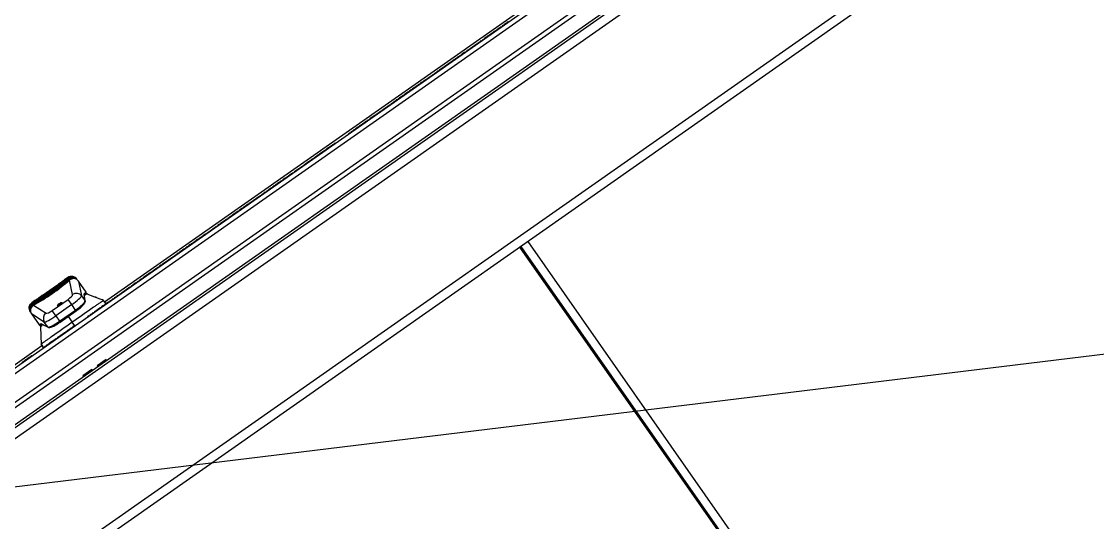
# Model space of a CAD drawing. Header units: millimetres. Extents: x 152904052 to 153933663, y 538271515 to 539240469.
# Drawn here: x 153466378.8 to 153466872.6, y 538580176.2 to 538580405.9 of the extents above; entities that cross this region are included whole.
import ezdxf

# ---------------------------------------------------------------- set-up
doc = ezdxf.new("R2010")
doc.units = ezdxf.units.MM
doc.layers.add('POWR', color=5, linetype='Continuous')
doc.layers.add('SCHM', color=9, linetype='Continuous')

msp = doc.modelspace()

# ---------------------------------------------------------------- linework, layer by layer
at = {"layer": 'POWR', "color": 7}
for p, q in [((153466325.01, 538580208.99), (153467221.16, 538580836.48)), ((153466325.52, 538580211.91), (153467218.24, 538580836.99)), ((153467225.2, 538580826), (153466333.48, 538580201.61)), ((153467226.34, 538580824.36), (153466334.63, 538580199.97)), ((153467214.87, 538580807.11), (153464552.63, 538578942.98)), ((153467217.22, 538580803.75), (153464554.98, 538578939.63)), ((153465908.45, 538579893.81), (153467206.81, 538580802.93)), ((153467267, 538580769.27), (153464570.35, 538578881.05)), ((153467239.86, 538580745.26), (153466390.73, 538580150.69)), ((153466416.88, 538580277.41), (153466649.15, 538580440.04)), ((153466601.43, 538580405.22), (153466602.09, 538580405.69)), ((153466594.12, 538580400.1), (153466594.17, 538580400.02)), ((153466596.23, 538580401.58), (153466596.29, 538580401.5)), ((153466599.06, 538580403.56), (153466599.11, 538580403.48)), ((153466583.63, 538580392.76), (153466587.89, 538580395.74)), ((153466590.15, 538580397.33), (153466590.21, 538580397.24)), ((153466591.12, 538580398), (153466591.18, 538580397.92)), ((153466580.22, 538580390.37), (153466580.28, 538580390.29)), ((153466582.43, 538580391.92), (153466582.48, 538580391.84)), ((153466583.48, 538580392.66), (153466583.54, 538580392.58)), ((153466573.01, 538580385.32), (153466573.07, 538580385.24)), ((153466574.23, 538580386.18), (153466574.29, 538580386.09)), ((153466575.28, 538580386.92), (153466575.34, 538580386.83)), ((153466576.34, 538580387.66), (153466576.4, 538580387.57)), ((153466579.25, 538580389.7), (153466579.31, 538580389.61)), ((153466568.14, 538580381.91), (153466568.2, 538580381.83)), ((153466570.35, 538580383.46), (153466570.41, 538580383.38)), ((153466571.32, 538580384.14), (153466571.37, 538580384.06)), ((153466561.51, 538580377.27), (153466561.57, 538580377.19)), ((153466551.64, 538580370.36), (153466551.7, 538580370.28)), ((153466554.34, 538580372.25), (153466554.4, 538580372.17)), ((153466555.4, 538580372.99), (153466555.46, 538580372.91)), ((153466556.58, 538580373.82), (153466556.63, 538580373.73)), ((153466543.29, 538580364.51), (153466544.88, 538580365.63)), ((153466544.88, 538580365.63), (153466544.94, 538580365.55)), ((153466548.26, 538580367.99), (153466548.31, 538580367.91)), ((153466542.04, 538580363.64), (153466542.1, 538580363.56)), ((153466531.07, 538580355.96), (153466531.13, 538580355.87)), ((153466533.73, 538580357.82), (153466533.79, 538580357.74)), ((153466536, 538580359.41), (153466536.06, 538580359.33)), ((153466528.86, 538580354.41), (153466528.92, 538580354.33)), ((153466529.96, 538580355.18), (153466530.02, 538580355.1)), ((153466522.77, 538580350.14), (153466522.82, 538580350.06)), ((153466513.08, 538580343.36), (153466513.14, 538580343.28)), ((153466515.62, 538580345.14), (153466515.68, 538580345.06)), ((153466504.1, 538580337.07), (153466508.34, 538580340.04)), ((153466504.1, 538580337.07), (153466504.15, 538580336.99)), ((153466508.48, 538580340.14), (153466508.54, 538580340.06)), ((153466496.08, 538580331.45), (153466496.13, 538580331.37)), ((153466498.35, 538580333.05), (153466498.41, 538580332.96)), ((153466483.19, 538580322.43), (153466488.68, 538580326.27)), ((153466488.93, 538580326.45), (153466488.99, 538580326.37)), ((153466491.05, 538580327.93), (153466491.1, 538580327.85)), ((153466492.11, 538580328.67), (153466492.16, 538580328.59)), ((153466493.8, 538580329.86), (153466493.86, 538580329.78)), ((153466475.85, 538580317.29), (153466475.91, 538580317.21)), ((153466463.66, 538580308.75), (153466468.36, 538580312.05)), ((153466468.71, 538580312.29), (153466468.77, 538580312.21)), ((153466473.31, 538580315.51), (153466473.37, 538580315.43)), ((153466463.66, 538580308.75), (153466463.71, 538580308.67)), ((153466453.87, 538580301.9), (153466453.92, 538580301.82)), ((153466456.14, 538580303.49), (153466456.2, 538580303.41)), ((153466853.89, 538579950.55), (153466607.48, 538580302.46)), ((153466607.89, 538580302.75), (153466854.3, 538579950.84)), ((153466611.17, 538580305.04), (153466857.57, 538579953.13)), ((153466443.43, 538580294.59), (153466448.75, 538580298.32)), ((153466449, 538580298.49), (153466449.05, 538580298.41)), ((153466451.16, 538580300), (153466451.21, 538580299.92)), ((153466440.75, 538580292.71), (153466440.8, 538580292.63)), ((153466441.71, 538580293.39), (153466441.77, 538580293.31)), ((153466443.16, 538580294.4), (153466443.22, 538580294.32)), ((153466400.08, 538580288.5), (153466398.63, 538580287.48)), ((153466400.14, 538580288.42), (153466400.08, 538580288.5)), ((153466400.24, 538580288.26), (153466400.21, 538580288.31)), ((153466400.42, 538580288.01), (153466400.36, 538580288.1)), ((153466400.65, 538580287.68), (153466400.58, 538580287.79)), ((153466402.27, 538580280.74), (153466400.86, 538580287.32)), ((153466408.47, 538580281.83), (153466404.92, 538580286.9)), ((153466404.92, 538580286.9), (153466406.39, 538580280.06)), ((153466408.47, 538580281.83), (153466404.92, 538580286.9)), ((153466404.92, 538580286.9), (153466404.92, 538580286.9)), ((153466431.84, 538580286.48), (153466431.9, 538580286.39)), ((153466432.81, 538580287.15), (153466432.87, 538580287.07)), ((153466434.5, 538580288.34), (153466434.56, 538580288.26)), ((153466436.08, 538580289.44), (153466436.13, 538580289.36)), ((153466437.13, 538580290.18), (153466437.19, 538580290.1)), ((153466407.58, 538580281.21), (153466408.47, 538580281.83)), ((153466408.47, 538580281.83), (153466408.47, 538580281.83)), ((153466423.43, 538580280.58), (153466428.61, 538580284.21)), ((153466428.93, 538580284.44), (153466428.99, 538580284.36)), ((153466384.98, 538580277.93), (153466383.53, 538580276.91)), ((153466383.53, 538580276.91), (153466383.59, 538580276.83)), ((153466383.66, 538580276.72), (153466383.7, 538580276.68)), ((153466392.9, 538580273.36), (153466400.21, 538580278.48)), ((153466401.88, 538580276.09), (153466400.21, 538580278.48)), ((153466406.39, 538580280.06), (153466407.97, 538580277.81)), ((153466407.97, 538580277.81), (153466407.55, 538580281.06)), ((153466407.64, 538580280.85), (153466407.64, 538580280.84)), ((153466408.06, 538580277.59), (153466407.64, 538580280.84)), ((153466408.35, 538580281.13), (153466407.66, 538580280.66)), ((153466409.21, 538580280.94), (153466412.61, 538580279.57)), ((153466417.6, 538580276.38), (153466416.45, 538580278.02)), ((153466417.6, 538580276.38), (153466416.45, 538580278.02)), ((153466418.46, 538580277.11), (153466418.52, 538580277.03)), ((153466382.54, 538580275.34), (153466382.53, 538580275.31)), ((153466383.38, 538580271.82), (153466386.93, 538580266.75)), ((153466389.3, 538580268.1), (153466383.38, 538580271.82)), ((153466383.38, 538580271.82), (153466386.93, 538580266.75)), ((153466383.38, 538580271.82), (153466383.38, 538580271.82)), ((153466383.81, 538580276.51), (153466383.87, 538580276.43)), ((153466384.03, 538580276.2), (153466384.11, 538580276.09)), ((153466384.37, 538580275.78), (153466390.07, 538580272.2)), ((153466394.57, 538580270.97), (153466392.9, 538580273.36)), ((153466401.88, 538580276.09), (153466394.57, 538580270.97)), ((153466396.33, 538580268.46), (153466403.64, 538580273.58)), ((153466396.62, 538580268.05), (153466403.93, 538580273.17)), ((153466403.64, 538580273.58), (153466401.88, 538580276.09)), ((153466403.64, 538580273.58), (153466403.93, 538580273.17)), ((153466411.25, 538580272.06), (153466411.31, 538580271.98)), ((153466413.92, 538580273.93), (153466413.97, 538580273.84)), ((153466416.19, 538580275.52), (153466416.25, 538580275.43)), ((153466386.93, 538580266.75), (153466387.81, 538580267.37)), ((153466386.93, 538580266.75), (153466386.93, 538580266.75)), ((153466388.31, 538580267.1), (153466387.62, 538580266.62)), ((153466387.97, 538580267.34), (153466390.88, 538580265.84)), ((153466388.14, 538580267.19), (153466388.15, 538580267.19)), ((153466388.15, 538580267.19), (153466391.06, 538580265.69)), ((153466390.88, 538580265.84), (153466389.3, 538580268.1)), ((153466394.57, 538580270.97), (153466396.33, 538580268.46)), ((153466396.33, 538580268.46), (153466396.62, 538580268.05)), ((153466400.27, 538580270.61), (153466402.12, 538580267.98)), ((153466403.26, 538580266.34), (153466402.12, 538580267.98)), ((153466387.51, 538580265.74), (153466387.78, 538580257.94)), ((153466398.58, 538580263.18), (153466398.63, 538580263.1)), ((153466344.46, 538580226.7), (153466388.21, 538580257.33)), ((153466387.78, 538580257.94), (153466388.93, 538580256.31)), ((153466388.93, 538580256.31), (153466387.78, 538580257.94)), ((153466390.96, 538580257.85), (153466391.02, 538580257.77)), ((153466395.24, 538580260.86), (153466395.25, 538580260.85)), ((153466395.25, 538580260.85), (153466395.3, 538580260.77)), ((153466396.3, 538580261.59), (153466396.36, 538580261.51)), ((153466383.56, 538580252.67), (153466383.62, 538580252.59)), ((153466389.16, 538580256.59), (153466389.22, 538580256.51)), ((153466417.63, 538580250.89), (153466413.53, 538580248.02)), ((153466413.53, 538580248.02), (153466413.79, 538580247.65)), ((153466417.63, 538580250.89), (153466417.88, 538580250.52)), ((153466411.07, 538580246.3), (153466406.98, 538580243.43)), ((153466407.23, 538580243.06), (153466406.98, 538580243.43)), ((153466411.33, 538580245.93), (153466411.07, 538580246.3))]:
    msp.add_line(p, q, dxfattribs=at)
at = {"layer": 'POWR', "color": 7, "flags": 128}
msp.add_lwpolyline([(153466382.61, 538580275.21), (153466382.57, 538580275.23), (153466382.54, 538580275.25), (153466382.51, 538580275.28), (153466382.49, 538580275.3), (153466382.47, 538580275.33), (153466382.46, 538580275.35), (153466382.46, 538580275.37), (153466382.46, 538580275.4)], dxfattribs=at)
at = {"layer": 'POWR', "color": 7}
for centre, radius, start, end in [((153466401.8, 538580286.04), 3, 35, 125), ((153466400.28, 538580288.06), 0.203, 43.2823, 99.9986), ((153466400.4, 538580287.68), 0.332, 28.001, 85.9165), ((153466400.59, 538580287.31), 0.368, 29.458, 80.3211), ((153466401.83, 538580288.85), 0.148, 13.722, 72.7075), ((153466402.02, 538580288.66), 0.22, 355.6104, 60.2565), ((153466402.29, 538580288.43), 0.238, 351.3819, 49.2854), ((153466402.87, 538580288.38), 0.299, 69.9211, 106.4612), ((153466402.6, 538580288.1), 0.264, 348.1361, 39.2961), ((153466403.13, 538580288.1), 0.3, 68.3173, 125.1819), ((153466403.21, 538580288), 0.3, 67.8554, 125.2032), ((153466403.43, 538580287.73), 0.3, 66.8184, 125.2572), ((153466408.06, 538580281.54), 0.5, 305, 35), ((153466408.06, 538580281.54), 0.499, 305.1578, 35.1569), ((153466385.25, 538580274.45), 3, 125, 215), ((153466383.87, 538580276.58), 0.203, 150.0014, 206.7177), ((153466403.97, 538580278.22), 3.04, 37.3942, 124.0187), ((153466407.17, 538580280.77), 0.478, 8.5393, 36.2481), ((153466407.17, 538580280.92), 0.501, 341.8417, 35.0507), ((153466407.58, 538580277.53), 0.478, 7.3029, 36.2497), ((153466382.69, 538580274.24), 0.299, 146.5957, 180.0839), ((153466382.71, 538580275.15), 0.22, 189.7435, 254.3896), ((153466382.87, 538580273.91), 0.3, 124.8181, 181.6827), ((153466382.84, 538580274.81), 0.238, 200.7146, 258.6181), ((153466382.93, 538580273.8), 0.3, 132.4179, 182.1589), ((153466383.04, 538580274.4), 0.264, 210.7039, 261.8639), ((153466384.19, 538580276.33), 0.332, 164.0835, 221.999), ((153466384.47, 538580276.02), 0.368, 169.6788, 220.542), ((153466391.86, 538580269.74), 3.04, 125.9813, 212.6058), ((153466387.34, 538580267.03), 0.5, 215, 305), ((153466387.34, 538580267.03), 0.499, 214.8431, 304.8422), ((153466388.22, 538580267.65), 0.501, 214.9493, 268.1583), ((153466388.37, 538580267.61), 0.478, 213.7519, 241.4607), ((153466391.28, 538580266.11), 0.478, 213.7503, 242.6971)]:
    msp.add_arc(centre, radius, start, end, dxfattribs=at)
for centre, major_axis, ratio, start_param, end_param in [((153466389.26, 538580286.34), (20.89, 14.63), 0.249328, 4.306744, 5.118034), ((153466399.78, 538580279.09), (2.46, 1.72), 0.249328, 4.712389, 6.178466), ((153466401.45, 538580276.71), (4.91, 3.44), 0.124664, 4.712389, 6.178466), ((153466403.01, 538580274.48), (4.91, 3.44), 0.183333, 4.712389, 6.178466), ((153466410.74, 538580276.7), (-3.15, 4.51), 0.105104, 0, 0.197396), ((153466392.47, 538580273.97), (2.46, 1.72), 0.249328, 3.246312, 4.712389), ((153466390.97, 538580262.86), (-3.15, 4.51), 0.105104, 6.08579, 6.283185), ((153466394.14, 538580271.59), (4.91, 3.44), 0.124664, 3.246312, 4.712389), ((153466395.7, 538580269.36), (4.91, 3.44), 0.183333, 3.246312, 4.712389)]:
    msp.add_ellipse(centre, major_axis=major_axis, ratio=ratio, start_param=start_param, end_param=end_param, dxfattribs=at)
msp.add_ellipse((153466396.28, 538580276.31), major_axis=(1.02, 0.72), ratio=0.249328, dxfattribs=at)
for points, knots in [([(153466602.25, 538580405.8), (153466602.26, 538580405.81), (153466602.34, 538580405.86), (153466601.79, 538580405.47), (153466601.09, 538580404.98), (153466600.44, 538580404.53), (153466600.31, 538580404.44)], [0, 0, 0, 0, 0.107216, 0.503754, 0.902427, 1, 1, 1, 1]), ([(153466595.09, 538580400.78), (153466594.69, 538580400.51), (153466593.94, 538580399.98), (153466592.85, 538580399.22), (153466591.93, 538580398.57), (153466591.25, 538580398.09), (153466591.16, 538580398.03), (153466591.12, 538580398)], [0, 0, 0, 0, 0.195561, 0.375771, 0.551379, 0.764917, 1, 1, 1, 1]), ([(153466596.23, 538580401.58), (153466596.19, 538580401.55), (153466596.11, 538580401.5), (153466595.69, 538580401.21), (153466595.29, 538580400.92), (153466594.97, 538580400.7), (153466594.67, 538580400.49), (153466594.42, 538580400.32), (153466594.25, 538580400.19), (153466594.14, 538580400.12), (153466594.12, 538580400.11), (153466594.12, 538580400.1)], [0, 0, 0, 0, 0.199643, 0.398707, 0.496941, 0.592211, 0.679121, 0.762169, 0.836644, 0.914884, 1, 1, 1, 1]), ([(153466599.06, 538580403.56), (153466598.98, 538580403.51), (153466598.81, 538580403.39), (153466597.78, 538580402.67), (153466596.51, 538580401.78), (153466595.56, 538580401.11), (153466595.09, 538580400.78)], [0, 0, 0, 0, 0.281546, 0.564293, 0.784058, 1, 1, 1, 1]), ([(153466600.02, 538580404.24), (153466599.98, 538580404.21), (153466599.93, 538580404.17), (153466599.41, 538580403.81), (153466599.34, 538580403.76)], [0, 0, 0, 0, 0.86747, 1, 1, 1, 1]), ([(153466589.87, 538580397.13), (153466589.8, 538580397.08), (153466589.12, 538580396.6), (153466588.29, 538580396.02), (153466588.12, 538580395.9), (153466588.03, 538580395.84)], [0, 0, 0, 0, 0.046306, 0.500551, 1, 1, 1, 1]), ([(153466590.83, 538580397.8), (153466590.69, 538580397.71), (153466590.22, 538580397.37), (153466590.18, 538580397.35), (153466590.15, 538580397.33)], [0, 0, 0, 0, 0.290735, 1, 1, 1, 1]), ([(153466580.22, 538580390.37), (153466580.18, 538580390.34), (153466580.13, 538580390.31), (153466579.61, 538580389.94), (153466579.54, 538580389.9)], [0, 0, 0, 0, 0.86881, 1, 1, 1, 1]), ([(153466582.43, 538580391.92), (153466582.36, 538580391.87), (153466582.22, 538580391.77), (153466581.48, 538580391.26), (153466580.76, 538580390.75), (153466580.51, 538580390.57)], [0, 0, 0, 0, 0.398441, 0.795092, 1, 1, 1, 1]), ([(153466583.48, 538580392.66), (153466583.44, 538580392.63), (153466583.38, 538580392.58), (153466582.88, 538580392.24), (153466582.71, 538580392.12)], [0, 0, 0, 0, 0.664642, 1, 1, 1, 1]), ([(153466573.94, 538580385.98), (153466573.8, 538580385.88), (153466573.45, 538580385.63), (153466573.09, 538580385.38), (153466573.04, 538580385.34), (153466573.01, 538580385.32)], [0, 0, 0, 0, 0.249155, 0.608844, 1, 1, 1, 1]), ([(153466575.28, 538580386.92), (153466575.18, 538580386.84), (153466574.98, 538580386.7), (153466574.69, 538580386.5), (153466574.45, 538580386.33), (153466574.26, 538580386.2), (153466574.24, 538580386.18), (153466574.23, 538580386.18)], [0, 0, 0, 0, 0.193235, 0.373767, 0.551009, 0.766025, 1, 1, 1, 1]), ([(153466576.34, 538580387.66), (153466576.32, 538580387.64), (153466576.28, 538580387.61), (153466576, 538580387.42), (153466575.66, 538580387.18), (153466575.41, 538580387), (153466575.28, 538580386.92)], [0, 0, 0, 0, 0.28369, 0.564887, 0.783362, 1, 1, 1, 1]), ([(153466577.54, 538580388.5), (153466577.54, 538580388.5), (153466577.56, 538580388.51), (153466577.36, 538580388.37), (153466576.91, 538580388.06), (153466576.63, 538580387.86)], [0, 0, 0, 0, 0.047306, 0.388103, 1, 1, 1, 1]), ([(153466579.25, 538580389.7), (153466579.18, 538580389.64), (153466579.03, 538580389.54), (153466578.23, 538580388.98), (153466577.83, 538580388.7)], [0, 0, 0, 0, 0.504685, 1, 1, 1, 1]), ([(153466562.79, 538580378.17), (153466563.16, 538580378.43), (153466564.27, 538580379.2), (153466566.01, 538580380.42), (153466567.36, 538580381.37), (153466567.86, 538580381.71)], [0, 0, 0, 0, 0.241234, 0.720278, 1, 1, 1, 1]), ([(153466570.06, 538580383.26), (153466569.97, 538580383.19), (153466569.25, 538580382.69), (153466568.41, 538580382.1), (153466568.23, 538580381.98), (153466568.14, 538580381.91)], [0, 0, 0, 0, 0.0661012, 0.5140051, 1, 1, 1, 1]), ([(153466571.03, 538580383.94), (153466570.89, 538580383.84), (153466570.42, 538580383.51), (153466570.38, 538580383.48), (153466570.35, 538580383.46)], [0, 0, 0, 0, 0.293479, 1, 1, 1, 1]), ([(153466572.73, 538580385.12), (153466572.55, 538580385), (153466572.03, 538580384.64), (153466571.45, 538580384.23), (153466571.36, 538580384.17), (153466571.32, 538580384.14)], [0, 0, 0, 0, 0.187819, 0.577045, 1, 1, 1, 1]), ([(153466561.51, 538580377.27), (153466561.42, 538580377.2), (153466561.22, 538580377.07), (153466559.92, 538580376.16), (153466558.38, 538580375.08), (153466557.27, 538580374.3), (153466556.74, 538580373.93)], [0, 0, 0, 0, 0.291481, 0.577385, 0.799134, 1, 1, 1, 1]), ([(153466562.47, 538580377.95), (153466562.49, 538580377.96), (153466562.56, 538580378), (153466562.29, 538580377.82), (153466561.86, 538580377.52), (153466561.8, 538580377.47)], [0, 0, 0, 0, 0.190558, 0.884747, 1, 1, 1, 1]), ([(153466554.05, 538580372.05), (153466553.98, 538580372), (153466553.47, 538580371.64), (153466552.67, 538580371.08), (153466551.8, 538580370.47), (153466551.7, 538580370.4), (153466551.64, 538580370.36)], [0, 0, 0, 0, 0.048282, 0.319575, 0.647967, 1, 1, 1, 1]), ([(153466555.4, 538580372.99), (153466555.29, 538580372.92), (153466555.09, 538580372.77), (153466554.8, 538580372.57), (153466554.56, 538580372.4), (153466554.38, 538580372.28), (153466554.35, 538580372.26), (153466554.34, 538580372.25)], [0, 0, 0, 0, 0.190803, 0.37176, 0.550839, 0.767471, 1, 1, 1, 1]), ([(153466556.44, 538580373.72), (153466556.45, 538580373.72), (153466556.47, 538580373.74), (153466556.38, 538580373.68), (153466556.23, 538580373.57), (153466556, 538580373.41), (153466555.72, 538580373.22), (153466555.5, 538580373.07), (153466555.4, 538580372.99)], [0, 0, 0, 0, 0.135514, 0.312166, 0.486181, 0.658258, 0.828751, 1, 1, 1, 1]), ([(153466544.88, 538580365.63), (153466545.81, 538580366.28), (153466546.86, 538580367.02), (153466547.85, 538580367.71), (153466547.97, 538580367.79)], [0, 0, 0, 0, 0.8794, 1, 1, 1, 1]), ([(153466551.35, 538580370.16), (153466550.84, 538580369.8), (153466549.69, 538580368.99), (153466548.5, 538580368.16), (153466548.34, 538580368.05), (153466548.26, 538580367.99)], [0, 0, 0, 0, 0.276376, 0.625984, 1, 1, 1, 1]), ([(153466538.25, 538580360.98), (153466538.25, 538580360.98), (153466538.24, 538580360.98), (153466538.02, 538580360.83), (153466537.71, 538580360.6), (153466537.42, 538580360.4), (153466537.32, 538580360.33)], [0, 0, 0, 0, 0.161116, 0.4945, 0.820886, 1, 1, 1, 1]), ([(153466539.95, 538580362.17), (153466539.88, 538580362.13), (153466539.75, 538580362.04), (153466539.16, 538580361.62), (153466538.63, 538580361.25), (153466538.53, 538580361.18)], [0, 0, 0, 0, 0.437424, 0.900221, 1, 1, 1, 1]), ([(153466540.91, 538580362.85), (153466540.88, 538580362.82), (153466540.83, 538580362.79), (153466540.35, 538580362.45), (153466540.23, 538580362.37)], [0, 0, 0, 0, 0.761279, 1, 1, 1, 1]), ([(153466542.04, 538580363.64), (153466542, 538580363.61), (153466541.93, 538580363.56), (153466541.42, 538580363.2), (153466541.2, 538580363.05)], [0, 0, 0, 0, 0.574403, 1, 1, 1, 1]), ([(153466543.13, 538580364.4), (153466543.09, 538580364.37), (153466543.02, 538580364.33), (153466542.54, 538580363.99), (153466542.33, 538580363.84)], [0, 0, 0, 0, 0.550104, 1, 1, 1, 1]), ([(153466530.78, 538580355.75), (153466530.62, 538580355.64), (153466530.06, 538580355.25), (153466530, 538580355.21), (153466529.96, 538580355.18)], [0, 0, 0, 0, 0.292499, 1, 1, 1, 1]), ([(153466531.75, 538580356.43), (153466531.61, 538580356.33), (153466531.15, 538580356.01), (153466531.1, 538580355.98), (153466531.07, 538580355.96)], [0, 0, 0, 0, 0.299467, 1, 1, 1, 1]), ([(153466533.44, 538580357.62), (153466533.27, 538580357.5), (153466532.72, 538580357.11), (153466532.19, 538580356.74), (153466532.09, 538580356.67), (153466532.03, 538580356.63)], [0, 0, 0, 0, 0.181462, 0.5796299, 1, 1, 1, 1]), ([(153466534.66, 538580358.47), (153466534.63, 538580358.45), (153466534.4, 538580358.29), (153466534.1, 538580358.08), (153466533.79, 538580357.86), (153466533.75, 538580357.83), (153466533.73, 538580357.82)], [0, 0, 0, 0, 0.055296, 0.35897, 0.671266, 1, 1, 1, 1]), ([(153466536, 538580359.41), (153466535.85, 538580359.3), (153466535.54, 538580359.08), (153466535.19, 538580358.84), (153466534.98, 538580358.7), (153466534.96, 538580358.68), (153466534.95, 538580358.67)], [0, 0, 0, 0, 0.279043, 0.549923, 0.768681, 1, 1, 1, 1]), ([(153466537.03, 538580360.13), (153466537.04, 538580360.14), (153466537.09, 538580360.17), (153466537, 538580360.11), (153466536.77, 538580359.95), (153466536.43, 538580359.71), (153466536.15, 538580359.51), (153466536, 538580359.41)], [0, 0, 0, 0, 0.077223, 0.31542, 0.545317, 0.771433, 1, 1, 1, 1]), ([(153466529.68, 538580354.98), (153466529.54, 538580354.89), (153466528.95, 538580354.47), (153466528.9, 538580354.44), (153466528.86, 538580354.41)], [0, 0, 0, 0, 0.228803, 1, 1, 1, 1]), ([(153466516.66, 538580345.87), (153466516.66, 538580345.87), (153466516.66, 538580345.87), (153466516.56, 538580345.8), (153466516.38, 538580345.67), (153466516.13, 538580345.5), (153466515.84, 538580345.29), (153466515.52, 538580345.07), (153466515.21, 538580344.85), (153466514.94, 538580344.66), (153466514.74, 538580344.52), (153466514.6, 538580344.42), (153466514.58, 538580344.41), (153466514.57, 538580344.4)], [0, 0, 0, 0, 0.024638, 0.123502, 0.219339, 0.313902, 0.409294, 0.508275, 0.605476, 0.701523, 0.798387, 0.897305, 1, 1, 1, 1]), ([(153466518.14, 538580346.9), (153466518.1, 538580346.88), (153466518.03, 538580346.83), (153466517.47, 538580346.43), (153466516.64, 538580345.85), (153466515.96, 538580345.38), (153466515.62, 538580345.14)], [0, 0, 0, 0, 0.233117, 0.489666, 0.74158, 1, 1, 1, 1]), ([(153466522.77, 538580350.14), (153466522.71, 538580350.1), (153466522.59, 538580350.02), (153466521.64, 538580349.35), (153466520.29, 538580348.41), (153466519.04, 538580347.54), (153466518.43, 538580347.1)], [0, 0, 0, 0, 0.262268, 0.513831, 0.759272, 1, 1, 1, 1]), ([(153466512.8, 538580343.16), (153466512.4, 538580342.88), (153466511.36, 538580342.16), (153466509.97, 538580341.18), (153466508.73, 538580340.32), (153466508.57, 538580340.2), (153466508.48, 538580340.14)], [0, 0, 0, 0, 0.151094, 0.39751, 0.693287, 1, 1, 1, 1]), ([(153466515.62, 538580345.14), (153466515.24, 538580344.88), (153466514.49, 538580344.35), (153466513.67, 538580343.77), (153466513.17, 538580343.42), (153466513.11, 538580343.38), (153466513.08, 538580343.36)], [0, 0, 0, 0, 0.277048, 0.550765, 0.770996, 1, 1, 1, 1]), ([(153466503.2, 538580336.44), (153466503.15, 538580336.41), (153466503.06, 538580336.34), (153466502.4, 538580335.88), (153466501.68, 538580335.38), (153466501.37, 538580335.16)], [0, 0, 0, 0, 0.357086, 0.722158, 1, 1, 1, 1]), ([(153466496.08, 538580331.45), (153466495.73, 538580331.21), (153466495.05, 538580330.74), (153466494.33, 538580330.23), (153466493.89, 538580329.92), (153466493.83, 538580329.88), (153466493.8, 538580329.86)], [0, 0, 0, 0, 0.275813, 0.552302, 0.773603, 1, 1, 1, 1]), ([(153466498.35, 538580333.05), (153466498.31, 538580333.02), (153466498.23, 538580332.96), (153466497.62, 538580332.53), (153466496.86, 538580332.01), (153466496.34, 538580331.64), (153466496.08, 538580331.45)], [0, 0, 0, 0, 0.291955, 0.564274, 0.77698, 1, 1, 1, 1]), ([(153466500.02, 538580334.21), (153466499.96, 538580334.17), (153466499.83, 538580334.08), (153466499.24, 538580333.67), (153466498.72, 538580333.3), (153466498.64, 538580333.25)], [0, 0, 0, 0, 0.449901, 0.911411, 1, 1, 1, 1]), ([(153466501.08, 538580334.96), (153466501.04, 538580334.93), (153466500.99, 538580334.89), (153466500.45, 538580334.52), (153466500.3, 538580334.41)], [0, 0, 0, 0, 0.7249547, 1, 1, 1, 1]), ([(153466490.76, 538580327.73), (153466490.7, 538580327.69), (153466490.03, 538580327.22), (153466489.22, 538580326.65), (153466489.03, 538580326.52), (153466488.93, 538580326.45)], [0, 0, 0, 0, 0.046262, 0.518324, 1, 1, 1, 1]), ([(153466491.82, 538580328.47), (153466491.65, 538580328.35), (153466491.15, 538580328.01), (153466491.09, 538580327.96), (153466491.05, 538580327.93)], [0, 0, 0, 0, 0.348529, 1, 1, 1, 1]), ([(153466493.52, 538580329.66), (153466493.34, 538580329.54), (153466492.8, 538580329.16), (153466492.27, 538580328.79), (153466492.16, 538580328.71), (153466492.11, 538580328.67)], [0, 0, 0, 0, 0.185329, 0.588233, 1, 1, 1, 1]), ([(153466482.91, 538580322.24), (153466482.91, 538580322.24), (153466482.92, 538580322.24), (153466482.23, 538580321.76), (153466481.03, 538580320.92), (153466479.76, 538580320.03), (153466478.92, 538580319.44), (153466478.65, 538580319.25)], [0, 0, 0, 0, 0.16836, 0.429285, 0.677212, 0.894576, 1, 1, 1, 1]), ([(153466475.85, 538580317.29), (153466475.47, 538580317.02), (153466474.7, 538580316.48), (153466473.9, 538580315.93), (153466473.4, 538580315.58), (153466473.34, 538580315.53), (153466473.31, 538580315.51)], [0, 0, 0, 0, 0.275104, 0.554507, 0.77669, 1, 1, 1, 1]), ([(153466478.36, 538580319.05), (153466478.36, 538580319.05), (153466478.36, 538580319.05), (153466478.12, 538580318.88), (153466477.63, 538580318.54), (153466476.84, 538580317.98), (153466476.19, 538580317.53), (153466475.85, 538580317.29)], [0, 0, 0, 0, 0.103284, 0.300865, 0.488334, 0.735336, 1, 1, 1, 1]), ([(153466473.02, 538580315.31), (153466472.63, 538580315.03), (153466471.58, 538580314.3), (153466470.21, 538580313.34), (153466468.97, 538580312.48), (153466468.8, 538580312.35), (153466468.71, 538580312.29)], [0, 0, 0, 0, 0.15269, 0.403814, 0.701599, 1, 1, 1, 1]), ([(153466461.06, 538580306.94), (153466461.06, 538580306.94), (153466461.07, 538580306.94), (153466460.59, 538580306.61), (153466459.76, 538580306.03), (153466459.02, 538580305.5), (153466458.67, 538580305.26)], [0, 0, 0, 0, 0.185336, 0.481365, 0.759128, 1, 1, 1, 1]), ([(153466463.2, 538580308.43), (153466463.2, 538580308.43), (153466463.2, 538580308.43), (153466462.59, 538580308.01), (153466461.74, 538580307.41), (153466461.36, 538580307.15)], [0, 0, 0, 0, 0.266218, 0.672411, 1, 1, 1, 1]), ([(153466453.58, 538580301.7), (153466453.13, 538580301.38), (153466452.2, 538580300.73), (153466451.36, 538580300.14), (153466451.22, 538580300.05), (153466451.16, 538580300)], [0, 0, 0, 0, 0.32564, 0.665263, 1, 1, 1, 1]), ([(153466456.14, 538580303.49), (153466455.8, 538580303.25), (153466455.1, 538580302.76), (153466454.4, 538580302.27), (153466453.95, 538580301.96), (153466453.9, 538580301.92), (153466453.87, 538580301.9)], [0, 0, 0, 0, 0.27511, 0.557358, 0.780093, 1, 1, 1, 1]), ([(153466458.38, 538580305.06), (153466458.38, 538580305.06), (153466458.38, 538580305.06), (153466458.17, 538580304.91), (153466457.79, 538580304.64), (153466457.29, 538580304.3), (153466456.73, 538580303.9), (153466456.34, 538580303.63), (153466456.14, 538580303.49)], [0, 0, 0, 0, 0.099931, 0.297137, 0.482001, 0.644907, 0.814694, 1, 1, 1, 1]), ([(153466450.87, 538580299.8), (153466450.79, 538580299.75), (153466450.12, 538580299.27), (153466449.3, 538580298.7), (153466449.1, 538580298.56), (153466449, 538580298.49)], [0, 0, 0, 0, 0.059815, 0.533636, 1, 1, 1, 1]), ([(153466439.05, 538580291.52), (153466439.03, 538580291.51), (153466438.99, 538580291.48), (153466438.76, 538580291.32), (153466438.53, 538580291.16), (153466438.46, 538580291.11)], [0, 0, 0, 0, 0.436374, 0.82486, 1, 1, 1, 1]), ([(153466440.75, 538580292.71), (153466440.71, 538580292.69), (153466440.65, 538580292.65), (153466440.15, 538580292.29), (153466439.6, 538580291.91), (153466439.34, 538580291.72)], [0, 0, 0, 0, 0.368878, 0.697816, 1, 1, 1, 1]), ([(153466441.71, 538580293.39), (153466441.69, 538580293.37), (153466441.64, 538580293.34), (153466441.21, 538580293.03), (153466441.03, 538580292.91)], [0, 0, 0, 0, 0.5999408, 1, 1, 1, 1]), ([(153466443.14, 538580294.39), (153466443.14, 538580294.38), (153466443.13, 538580294.38), (153466442.71, 538580294.08), (153466442.12, 538580293.68), (153466442, 538580293.59)], [0, 0, 0, 0, 0.344388, 0.860788, 1, 1, 1, 1]), ([(153466383.59, 538580276.83), (153466384.58, 538580277.49), (153466386.56, 538580278.81), (153466389.75, 538580280.98), (153466393.16, 538580283.36), (153466396.72, 538580285.91), (153466399, 538580287.58), (153466400.14, 538580288.42)], [0, 0, 0, 0, 0.18649, 0.373191, 0.559464, 0.77969, 1, 1, 1, 1]), ([(153466400.21, 538580288.31), (153466399.25, 538580287.59), (153466397.32, 538580286.16), (153466394.21, 538580283.9), (153466390.84, 538580281.53), (153466387.24, 538580279.08), (153466384.86, 538580277.51), (153466383.66, 538580276.72)], [0, 0, 0, 0, 0.186482, 0.372708, 0.559438, 0.778869, 1, 1, 1, 1]), ([(153466383.7, 538580276.68), (153466384.7, 538580277.32), (153466386.7, 538580278.62), (153466389.9, 538580280.77), (153466393.31, 538580283.14), (153466396.86, 538580285.71), (153466399.11, 538580287.41), (153466400.24, 538580288.26)], [0, 0, 0, 0, 0.186493, 0.373204, 0.559469, 0.779702, 1, 1, 1, 1]), ([(153466400.36, 538580288.1), (153466399.41, 538580287.37), (153466397.5, 538580285.91), (153466394.4, 538580283.63), (153466391.03, 538580281.26), (153466387.42, 538580278.82), (153466385.02, 538580277.28), (153466383.81, 538580276.51)], [0, 0, 0, 0, 0.186481, 0.372718, 0.559433, 0.778886, 1, 1, 1, 1]), ([(153466383.87, 538580276.43), (153466385.41, 538580277.41), (153466388.49, 538580279.38), (153466392.98, 538580282.47), (153466397.01, 538580285.39), (153466399.28, 538580287.14), (153466400.42, 538580288.01)], [0, 0, 0, 0, 0.279197, 0.55923, 0.778542, 1, 1, 1, 1]), ([(153466400.58, 538580287.79), (153466399.12, 538580286.66), (153466396.21, 538580284.42), (153466391.8, 538580281.27), (153466387.69, 538580278.51), (153466385.25, 538580276.97), (153466384.03, 538580276.2)], [0, 0, 0, 0, 0.279365, 0.559627, 0.778697, 1, 1, 1, 1]), ([(153466384.11, 538580276.09), (153466385.66, 538580277.07), (153466388.78, 538580279.04), (153466393.23, 538580282.1), (153466397.23, 538580285.02), (153466399.51, 538580286.79), (153466400.65, 538580287.68)], [0, 0, 0, 0, 0.279462, 0.559802, 0.778911, 1, 1, 1, 1]), ([(153466400.91, 538580287.49), (153466399.44, 538580286.35), (153466396.49, 538580284.07), (153466392.03, 538580280.9), (153466387.88, 538580278.11), (153466385.42, 538580276.56), (153466384.19, 538580275.78)], [0, 0, 0, 0, 0.280656, 0.5603169, 0.7800511, 1, 1, 1, 1]), ([(153466400.85, 538580287.39), (153466399.4, 538580286.26), (153466396.47, 538580283.98), (153466392.08, 538580280.85), (153466387.98, 538580278.1), (153466385.53, 538580276.57), (153466384.31, 538580275.81)], [0, 0, 0, 0, 0.279884, 0.560494, 0.779839, 1, 1, 1, 1]), ([(153466398.63, 538580287.48), (153466398.62, 538580287.48), (153466398.35, 538580287.3), (153466397.4, 538580286.6), (153466395.83, 538580285.44), (153466393.92, 538580284.06), (153466391.88, 538580282.6), (153466389.81, 538580281.18), (153466387.86, 538580279.86), (153466386.24, 538580278.78), (153466385.25, 538580278.13), (153466384.99, 538580277.93), (153466384.98, 538580277.93)], [0, 0, 0, 0, 0.003473, 0.127751, 0.25193, 0.375819, 0.499822, 0.624027, 0.748207, 0.872102, 0.996008, 1, 1, 1, 1]), ([(153466400.14, 538580288.42), (153466400.43, 538580288.6), (153466400.97, 538580288.92), (153466401.6, 538580288.97), (153466401.87, 538580288.99)], [0, 0, 0, 0, 0.558032, 1, 1, 1, 1]), ([(153466401.92, 538580288.89), (153466401.58, 538580288.86), (153466400.96, 538580288.79), (153466400.44, 538580288.46), (153466400.21, 538580288.31)], [0, 0, 0, 0, 0.558139, 1, 1, 1, 1]), ([(153466400.24, 538580288.26), (153466400.57, 538580288.46), (153466401.15, 538580288.82), (153466401.83, 538580288.84), (153466402.13, 538580288.85)], [0, 0, 0, 0, 0.560688, 1, 1, 1, 1]), ([(153466402.15, 538580288.7), (153466401.78, 538580288.67), (153466401.14, 538580288.61), (153466400.6, 538580288.25), (153466400.36, 538580288.1)], [0, 0, 0, 0, 0.56076, 1, 1, 1, 1]), ([(153466400.42, 538580288.01), (153466400.77, 538580288.23), (153466401.39, 538580288.61), (153466402.12, 538580288.61), (153466402.44, 538580288.61)], [0, 0, 0, 0, 0.56001, 1, 1, 1, 1]), ([(153466402.44, 538580288.4), (153466402.06, 538580288.37), (153466401.39, 538580288.32), (153466400.83, 538580287.95), (153466400.58, 538580287.79)], [0, 0, 0, 0, 0.559285, 1, 1, 1, 1]), ([(153466400.65, 538580287.68), (153466401.03, 538580287.9), (153466401.69, 538580288.31), (153466402.47, 538580288.28), (153466402.81, 538580288.26)], [0, 0, 0, 0, 0.559592, 1, 1, 1, 1]), ([(153466404.92, 538580286.9), (153466404.6, 538580287.23), (153466403.98, 538580287.9), (153466402.75, 538580288.11), (153466401.68, 538580287.89), (153466401.13, 538580287.51), (153466400.86, 538580287.32)], [0, 0, 0, 0, 0.279785, 0.559857, 0.779728, 1, 1, 1, 1]), ([(153466401.87, 538580288.99), (153466401.96, 538580288.99), (153466402.14, 538580288.98), (153466402.38, 538580288.94), (153466402.55, 538580288.91), (153466402.6, 538580288.89), (153466402.61, 538580288.89)], [0, 0, 0, 0, 0.367851, 0.735806, 0.920546, 1, 1, 1, 1]), ([(153466402.57, 538580288.77), (153466402.57, 538580288.77), (153466402.57, 538580288.78), (153466402.52, 538580288.81), (153466402.32, 538580288.87), (153466402.06, 538580288.88), (153466401.9, 538580288.89)], [0, 0, 0, 0, 0.02102, 0.134539, 0.478024, 1, 1, 1, 1]), ([(153466402.85, 538580288.78), (153466402.83, 538580288.78), (153466402.79, 538580288.78), (153466402.45, 538580288.87), (153466402.12, 538580288.88), (153466401.92, 538580288.89)], [0, 0, 0, 0, 0.279849, 0.560767, 1, 1, 1, 1]), ([(153466402.13, 538580288.85), (153466402.21, 538580288.85), (153466402.39, 538580288.84), (153466402.63, 538580288.79), (153466402.8, 538580288.73), (153466402.9, 538580288.7), (153466402.96, 538580288.67), (153466402.97, 538580288.66), (153466402.98, 538580288.66)], [0, 0, 0, 0, 0.249575, 0.499234, 0.624577, 0.749541, 0.874797, 1, 1, 1, 1]), ([(153466402.96, 538580288.59), (153466402.88, 538580288.61), (153466402.69, 538580288.66), (153466402.35, 538580288.68), (153466402.15, 538580288.7)], [0, 0, 0, 0, 0.389876, 1, 1, 1, 1]), ([(153466402.44, 538580288.61), (153466402.53, 538580288.6), (153466402.7, 538580288.58), (153466402.92, 538580288.52), (153466403.07, 538580288.46), (153466403.16, 538580288.42), (153466403.22, 538580288.39), (153466403.23, 538580288.38), (153466403.24, 538580288.38)], [0, 0, 0, 0, 0.250691, 0.499738, 0.624633, 0.749644, 0.875011, 1, 1, 1, 1]), ([(153466403.33, 538580288.27), (153466403.31, 538580288.27), (153466403.28, 538580288.26), (153466402.96, 538580288.35), (153466402.64, 538580288.38), (153466402.44, 538580288.4)], [0, 0, 0, 0, 0.279424, 0.560243, 1, 1, 1, 1]), ([(153466402.95, 538580288.34), (153466402.96, 538580288.35), (153466402.96, 538580288.36), (153466402.95, 538580288.39), (153466402.91, 538580288.41), (153466402.84, 538580288.43), (153466402.7, 538580288.43), (153466402.59, 538580288.41), (153466402.52, 538580288.39)], [0, 0, 0, 0, 0.125209, 0.250655, 0.344867, 0.439084, 0.625539, 1, 1, 1, 1]), ([(153466402.81, 538580288.26), (153466402.89, 538580288.25), (153466403.05, 538580288.22), (153466403.26, 538580288.16), (153466403.39, 538580288.1), (153466403.51, 538580288.04), (153466403.53, 538580288.02), (153466403.55, 538580288.01)], [0, 0, 0, 0, 0.251028, 0.501181, 0.626243, 0.751403, 1, 1, 1, 1]), ([(153466403.26, 538580287.98), (153466403.26, 538580287.98), (153466403.27, 538580288), (153466403.26, 538580288.02), (153466403.21, 538580288.05), (153466403.12, 538580288.07), (153466402.99, 538580288.07), (153466402.91, 538580288.05), (153466402.86, 538580288.04)], [0, 0, 0, 0, 0.125083, 0.250612, 0.375716, 0.501101, 0.749517, 1, 1, 1, 1]), ([(153466402.98, 538580288.66), (153466402.99, 538580288.64), (153466403.01, 538580288.62), (153466403.04, 538580288.59), (153466403.05, 538580288.58)], [0, 0, 0, 0, 0.56, 1, 1, 1, 1]), ([(153466403.24, 538580288.38), (153466403.25, 538580288.36), (153466403.28, 538580288.32), (153466403.31, 538580288.29), (153466403.33, 538580288.27)], [0, 0, 0, 0, 0.56, 1, 1, 1, 1]), ([(153466403.55, 538580288.01), (153466403.57, 538580287.99), (153466403.59, 538580287.96), (153466403.61, 538580287.93), (153466403.63, 538580287.92)], [0, 0, 0, 0, 0.56, 1, 1, 1, 1]), ([(153466432.52, 538580286.95), (153466432.38, 538580286.86), (153466431.95, 538580286.55), (153466431.88, 538580286.51), (153466431.84, 538580286.48)], [0, 0, 0, 0, 0.31786, 1, 1, 1, 1]), ([(153466434.22, 538580288.14), (153466434.05, 538580288.02), (153466433.51, 538580287.64), (153466432.98, 538580287.27), (153466432.86, 538580287.19), (153466432.81, 538580287.15)], [0, 0, 0, 0, 0.192889, 0.60287, 1, 1, 1, 1]), ([(153466436.78, 538580289.93), (153466436.43, 538580289.69), (153466435.74, 538580289.2), (153466435.04, 538580288.72), (153466434.59, 538580288.4), (153466434.53, 538580288.36), (153466434.5, 538580288.34)], [0, 0, 0, 0, 0.275754, 0.56072, 0.783725, 1, 1, 1, 1]), ([(153466437.13, 538580290.18), (153466436.97, 538580290.07), (153466436.65, 538580289.84), (153466436.33, 538580289.62), (153466436.12, 538580289.47), (153466436.09, 538580289.45), (153466436.08, 538580289.44)], [0, 0, 0, 0, 0.275921, 0.560742, 0.783615, 1, 1, 1, 1]), ([(153466438.17, 538580290.91), (153466438.17, 538580290.91), (153466438.17, 538580290.91), (153466438.08, 538580290.84), (153466437.9, 538580290.72), (153466437.67, 538580290.55), (153466437.4, 538580290.37), (153466437.23, 538580290.25), (153466437.13, 538580290.18)], [0, 0, 0, 0, 0.051902, 0.258252, 0.449306, 0.618763, 0.79889, 1, 1, 1, 1]), ([(153466431.55, 538580286.28), (153466431.22, 538580286.04), (153466430.27, 538580285.37), (153466429.23, 538580284.65), (153466429.03, 538580284.51), (153466428.93, 538580284.44)], [0, 0, 0, 0, 0.218371, 0.615957, 1, 1, 1, 1]), ([(153466382.46, 538580275.4), (153466382.61, 538580275.71), (153466382.88, 538580276.28), (153466383.37, 538580276.66), (153466383.59, 538580276.83)], [0, 0, 0, 0, 0.558034, 1, 1, 1, 1]), ([(153466382.5, 538580275.11), (153466382.65, 538580275.46), (153466382.92, 538580276.09), (153466383.46, 538580276.5), (153466383.7, 538580276.68)], [0, 0, 0, 0, 0.560632, 1, 1, 1, 1]), ([(153466383.66, 538580276.72), (153466383.39, 538580276.51), (153466382.91, 538580276.12), (153466382.65, 538580275.56), (153466382.53, 538580275.31)], [0, 0, 0, 0, 0.558153, 1, 1, 1, 1]), ([(153466416.45, 538580278.02), (153466416.52, 538580278.07), (153466416.6, 538580278.12), (153466416.44, 538580278.01), (153466416.5, 538580278.05), (153466416.28, 538580277.9), (153466415.43, 538580277.31), (153466414.38, 538580276.57), (153466413.14, 538580275.7), (153466409.07, 538580272.85), (153466405.39, 538580270.27), (153466402.12, 538580267.98)], [0, 0, 0, 0, 0.75036, 0.771204, 0.792047, 0.812683, 0.828224, 0.843765, 0.859307, 0.87494, 1, 1, 1, 1]), ([(153466403.93, 538580273.17), (153466404.27, 538580273.42), (153466404.94, 538580273.9), (153466406.1, 538580274.85), (153466407.21, 538580275.91), (153466407.98, 538580276.93), (153466408.03, 538580277.38), (153466408.05, 538580277.6)], [0, 0, 0, 0, 0.148366, 0.289904, 0.552429, 0.78964, 1, 1, 1, 1]), ([(153466407.69, 538580280.43), (153466407.71, 538580280.45), (153466408.11, 538580280.73), (153466408.37, 538580280.91), (153466408.26, 538580280.83), (153466408.26, 538580280.83), (153466408.26, 538580280.83)], [0, 0, 0, 0, 0.015527, 0.315728, 0.923969, 1, 1, 1, 1]), ([(153466409.21, 538580280.94), (153466409, 538580280.94), (153466408.7, 538580280.93), (153466407.94, 538580280.43), (153466407.71, 538580280.28)], [0, 0, 0, 0, 0.702256, 1, 1, 1, 1]), ([(153466416.45, 538580278.02), (153466416.11, 538580278.15), (153466415.44, 538580278.43), (153466414.48, 538580278.81), (153466413.7, 538580279.13), (153466413.18, 538580279.34), (153466412.88, 538580279.46), (153466412.71, 538580279.53), (153466412.64, 538580279.56), (153466412.61, 538580279.57)], [0, 0, 0, 0, 0.1212211, 0.2429205, 0.3712161, 0.5123961, 0.6669653, 0.8310887, 1, 1, 1, 1]), ([(153466418.46, 538580277.11), (153466418.45, 538580277.1), (153466418.41, 538580277.07), (153466418.12, 538580276.87), (153466417.69, 538580276.56), (153466417.2, 538580276.23), (153466416.7, 538580275.87), (153466416.37, 538580275.64), (153466416.19, 538580275.52)], [0, 0, 0, 0, 0.203822, 0.38104, 0.547981, 0.683805, 0.832176, 1, 1, 1, 1]), ([(153466420.16, 538580278.3), (153466420.13, 538580278.27), (153466420.07, 538580278.23), (153466419.57, 538580277.88), (153466419.01, 538580277.49), (153466418.75, 538580277.31)], [0, 0, 0, 0, 0.375057, 0.701749, 1, 1, 1, 1]), ([(153466421.07, 538580278.93), (153466421.07, 538580278.93), (153466421.06, 538580278.93), (153466420.82, 538580278.76), (153466420.47, 538580278.52), (153466420.45, 538580278.5)], [0, 0, 0, 0, 0.372675, 0.947787, 1, 1, 1, 1]), ([(153466422.16, 538580279.7), (153466422.16, 538580279.69), (153466422.15, 538580279.69), (153466421.84, 538580279.47), (153466421.4, 538580279.17), (153466421.35, 538580279.13)], [0, 0, 0, 0, 0.371439, 0.92836, 1, 1, 1, 1]), ([(153466423.25, 538580280.46), (153466423.25, 538580280.46), (153466423.24, 538580280.45), (153466422.91, 538580280.22), (153466422.45, 538580279.9), (153466422.45, 538580279.9)], [0, 0, 0, 0, 0.400326, 0.98925, 1, 1, 1, 1]), ([(153466382.3, 538580274.66), (153466382.3, 538580274.68), (153466382.3, 538580274.73), (153466382.32, 538580274.9), (153466382.37, 538580275.14), (153466382.43, 538580275.31), (153466382.46, 538580275.4)], [0, 0, 0, 0, 0.083233, 0.266712, 0.633241, 1, 1, 1, 1]), ([(153466382.53, 538580275.31), (153466382.46, 538580275.07), (153466382.36, 538580274.72), (153466382.33, 538580274.43), (153466382.33, 538580274.41), (153466382.32, 538580274.4)], [0, 0, 0, 0, 0.558035, 0.7787477, 1, 1, 1, 1]), ([(153466382.39, 538580274.24), (153466382.39, 538580274.25), (153466382.39, 538580274.27), (153466382.38, 538580274.33), (153466382.38, 538580274.44), (153466382.39, 538580274.62), (153466382.42, 538580274.86), (153466382.47, 538580275.03), (153466382.5, 538580275.11)], [0, 0, 0, 0, 0.124886, 0.250388, 0.375677, 0.500865, 0.750601, 1, 1, 1, 1]), ([(153466382.44, 538580274.15), (153466382.43, 538580274.17), (153466382.41, 538580274.2), (153466382.4, 538580274.23), (153466382.39, 538580274.24)], [0, 0, 0, 0, 0.56, 1, 1, 1, 1]), ([(153466382.54, 538580275.34), (153466382.5, 538580275.21), (153466382.44, 538580275.04), (153466382.42, 538580274.92), (153466382.42, 538580274.89)], [0, 0, 0, 0, 0.764662, 1, 1, 1, 1]), ([(153466382.64, 538580275.04), (153466382.6, 538580274.92), (153466382.52, 538580274.67), (153466382.47, 538580274.37), (153466382.46, 538580274.25), (153466382.45, 538580274.2)], [0, 0, 0, 0, 0.36017, 0.71825, 1, 1, 1, 1]), ([(153466382.57, 538580274.8), (153466382.56, 538580274.78), (153466382.52, 538580274.73), (153466382.49, 538580274.64), (153466382.47, 538580274.56), (153466382.47, 538580274.53), (153466382.48, 538580274.5), (153466382.49, 538580274.48), (153466382.51, 538580274.49), (153466382.52, 538580274.49)], [0, 0, 0, 0, 0.171196, 0.419391, 0.543584, 0.606184, 0.668896, 0.834743, 1, 1, 1, 1]), ([(153466382.57, 538580273.9), (153466382.56, 538580273.91), (153466382.56, 538580273.93), (153466382.55, 538580273.99), (153466382.54, 538580274.09), (153466382.54, 538580274.25), (153466382.56, 538580274.48), (153466382.6, 538580274.64), (153466382.62, 538580274.73)], [0, 0, 0, 0, 0.125651, 0.251071, 0.376235, 0.501213, 0.75047, 1, 1, 1, 1]), ([(153466382.63, 538580273.78), (153466382.62, 538580273.81), (153466382.6, 538580273.85), (153466382.58, 538580273.89), (153466382.57, 538580273.9)], [0, 0, 0, 0, 0.56, 1, 1, 1, 1]), ([(153466382.62, 538580274.73), (153466382.77, 538580275.11), (153466383.04, 538580275.79), (153466383.62, 538580276.23), (153466383.87, 538580276.43)], [0, 0, 0, 0, 0.559946, 1, 1, 1, 1]), ([(153466382.82, 538580274.66), (153466382.78, 538580274.53), (153466382.71, 538580274.29), (153466382.67, 538580274), (153466382.65, 538580273.8), (153466382.64, 538580273.79), (153466382.63, 538580273.78)], [0, 0, 0, 0, 0.280806, 0.560908, 0.780709, 1, 1, 1, 1]), ([(153466383.81, 538580276.51), (153466383.53, 538580276.29), (153466383.01, 538580275.89), (153466382.75, 538580275.3), (153466382.64, 538580275.04)], [0, 0, 0, 0, 0.560851, 1, 1, 1, 1]), ([(153466382.8, 538580274.58), (153466382.76, 538580274.52), (153466382.7, 538580274.43), (153466382.65, 538580274.29), (153466382.64, 538580274.22), (153466382.65, 538580274.18), (153466382.67, 538580274.16), (153466382.69, 538580274.16), (153466382.7, 538580274.16)], [0, 0, 0, 0, 0.3746593, 0.5616245, 0.6557405, 0.749878, 0.8745803, 1, 1, 1, 1]), ([(153466382.81, 538580273.48), (153466382.8, 538580273.5), (153466382.79, 538580273.54), (153466382.77, 538580273.66), (153466382.77, 538580273.81), (153466382.77, 538580274.03), (153466382.8, 538580274.19), (153466382.82, 538580274.27)], [0, 0, 0, 0, 0.249744, 0.375036, 0.500188, 0.74981, 1, 1, 1, 1]), ([(153466382.86, 538580273.38), (153466382.85, 538580273.4), (153466382.83, 538580273.43), (153466382.81, 538580273.46), (153466382.81, 538580273.48)], [0, 0, 0, 0, 0.5599998, 1, 1, 1, 1]), ([(153466384.03, 538580276.2), (153466383.73, 538580275.97), (153466383.2, 538580275.55), (153466382.94, 538580274.93), (153466382.82, 538580274.66)], [0, 0, 0, 0, 0.559341, 1, 1, 1, 1]), ([(153466382.82, 538580274.27), (153466382.96, 538580274.68), (153466383.22, 538580275.42), (153466383.84, 538580275.88), (153466384.11, 538580276.09)], [0, 0, 0, 0, 0.558805, 1, 1, 1, 1]), ([(153466384.37, 538580275.78), (153466384.03, 538580275.52), (153466383.34, 538580275.02), (153466382.87, 538580273.9), (153466382.87, 538580272.76), (153466383.21, 538580272.13), (153466383.38, 538580271.82)], [0, 0, 0, 0, 0.280267, 0.560119, 0.77999, 1, 1, 1, 1]), ([(153466384.19, 538580275.78), (153466383.88, 538580275.54), (153466383.32, 538580275.11), (153466383.1, 538580274.44), (153466383.01, 538580274.14)], [0, 0, 0, 0, 0.560102, 1, 1, 1, 1]), ([(153466410.97, 538580271.86), (153466410.8, 538580271.75), (153466410.29, 538580271.38), (153466410.21, 538580271.33), (153466410.15, 538580271.29)], [0, 0, 0, 0, 0.315009, 1, 1, 1, 1]), ([(153466411.93, 538580272.54), (153466411.8, 538580272.44), (153466411.37, 538580272.14), (153466411.3, 538580272.09), (153466411.25, 538580272.06)], [0, 0, 0, 0, 0.322226, 1, 1, 1, 1]), ([(153466413.63, 538580273.72), (153466413.46, 538580273.6), (153466412.93, 538580273.23), (153466412.39, 538580272.86), (153466412.28, 538580272.78), (153466412.22, 538580272.74)], [0, 0, 0, 0, 0.196019, 0.608424, 1, 1, 1, 1]), ([(153466416.19, 538580275.52), (153466415.85, 538580275.28), (153466415.15, 538580274.79), (153466414.46, 538580274.3), (153466414.01, 538580273.99), (153466413.95, 538580273.95), (153466413.92, 538580273.93)], [0, 0, 0, 0, 0.277132, 0.564991, 0.788001, 1, 1, 1, 1]), ([(153466388.63, 538580266.93), (153466388.33, 538580266.7), (153466387.68, 538580266.2), (153466387.57, 538580265.9), (153466387.51, 538580265.74)], [0, 0, 0, 0, 0.460595, 1, 1, 1, 1]), ([(153466402.12, 538580267.98), (153466398.84, 538580265.69), (153466395.16, 538580263.11), (153466391.09, 538580260.26), (153466389.85, 538580259.4), (153466388.8, 538580258.66), (153466387.95, 538580258.06), (153466387.73, 538580257.91), (153466387.79, 538580257.95), (153466387.63, 538580257.84), (153466387.71, 538580257.89), (153466387.78, 538580257.94)], [0, 0, 0, 0, 0.12506, 0.140693, 0.156235, 0.171776, 0.187317, 0.207953, 0.228796, 0.24964, 1, 1, 1, 1]), ([(153466387.94, 538580266.6), (153466387.87, 538580266.55), (153466387.75, 538580266.47), (153466388.25, 538580266.82), (153466388.45, 538580266.96)], [0, 0, 0, 0, 0.6031096, 1, 1, 1, 1]), ([(153466391.05, 538580265.69), (153466391.18, 538580265.65), (153466391.51, 538580265.54), (153466392.22, 538580265.69), (153466393.15, 538580266.04), (153466394.12, 538580266.51), (153466395.32, 538580267.18), (153466396.17, 538580267.75), (153466396.62, 538580268.05)], [0, 0, 0, 0, 0.136399, 0.35062, 0.486259, 0.639988, 0.811317, 1, 1, 1, 1]), ([(153466409.86, 538580271.09), (153466409.73, 538580270.99), (153466409.18, 538580270.61), (153466409.1, 538580270.56), (153466409.05, 538580270.52)], [0, 0, 0, 0, 0.248164, 1, 1, 1, 1]), ([(153466397.34, 538580262.32), (153466397.34, 538580262.32), (153466397.34, 538580262.32), (153466397.25, 538580262.25), (153466397.07, 538580262.13), (153466396.83, 538580261.96), (153466396.57, 538580261.78), (153466396.4, 538580261.66), (153466396.3, 538580261.59)], [0, 0, 0, 0, 0.0508933, 0.2518408, 0.4330083, 0.5979049, 0.7828544, 1, 1, 1, 1]), ([(153466398.58, 538580263.18), (153466398.57, 538580263.18), (153466398.55, 538580263.17), (153466398.42, 538580263.07), (153466398.2, 538580262.92), (153466397.94, 538580262.74), (153466397.73, 538580262.59), (153466397.63, 538580262.52)], [0, 0, 0, 0, 0.24327, 0.458274, 0.654298, 0.84222, 1, 1, 1, 1]), ([(153466401.58, 538580265.29), (153466401.58, 538580265.29), (153466401.59, 538580265.29), (153466401.1, 538580264.95), (153466400.16, 538580264.29), (153466399.33, 538580263.71), (153466398.91, 538580263.42), (153466398.86, 538580263.38)], [0, 0, 0, 0, 0.19194, 0.478727, 0.737633, 0.972253, 1, 1, 1, 1]), ([(153466403.36, 538580266.54), (153466403.36, 538580266.54), (153466403.37, 538580266.54), (153466402.86, 538580266.18), (153466402.12, 538580265.67), (153466401.87, 538580265.49)], [0, 0, 0, 0, 0.312417, 0.762689, 1, 1, 1, 1]), ([(153466390.68, 538580257.65), (153466390.26, 538580257.36), (153466389.42, 538580256.77), (153466389.25, 538580256.65), (153466389.16, 538580256.59)], [0, 0, 0, 0, 0.489517, 1, 1, 1, 1]), ([(153466393.74, 538580259.8), (153466393.19, 538580259.41), (153466392.15, 538580258.68), (153466391.19, 538580258.01), (153466391.04, 538580257.91), (153466390.96, 538580257.85)], [0, 0, 0, 0, 0.367047, 0.694904, 1, 1, 1, 1]), ([(153466394.94, 538580260.64), (153466394.8, 538580260.54), (153466394.46, 538580260.3), (153466394.13, 538580260.07), (153466394.06, 538580260.02), (153466394.03, 538580260)], [0, 0, 0, 0, 0.2518367, 0.6389714, 1, 1, 1, 1]), ([(153466396.3, 538580261.59), (153466396.14, 538580261.48), (153466395.82, 538580261.25), (153466395.5, 538580261.03), (153466395.29, 538580260.88), (153466395.26, 538580260.86), (153466395.25, 538580260.85)], [0, 0, 0, 0, 0.279221, 0.569595, 0.792219, 1, 1, 1, 1]), ([(153466383.56, 538580252.67), (153466383.53, 538580252.65), (153466383.49, 538580252.62), (153466383.07, 538580252.32), (153466382.39, 538580251.85), (153466381.38, 538580251.14), (153466380.16, 538580250.29), (153466379.32, 538580249.7), (153466378.98, 538580249.46)], [0, 0, 0, 0, 0.192912, 0.360912, 0.512245, 0.657045, 0.85813, 1, 1, 1, 1])]:
    msp.add_open_spline(points, degree=3, knots=knots, dxfattribs=at)
for points in [[(153466409.21, 538580280.94), (153466409.05, 538580280.98), (153466408.72, 538580281.07), (153466408.41, 538580280.91), (153466408.26, 538580280.83)], [(153466387.94, 538580266.6), (153466387.81, 538580266.48), (153466387.56, 538580266.25), (153466387.53, 538580265.91), (153466387.51, 538580265.74)]]:
    msp.add_open_spline(points, degree=3, dxfattribs=at)
at = {"layer": 'SCHM'}
msp.add_lwpolyline([(153436402.5, 538589589.5), (153437311.5, 538586639.51), (153440093.5, 538583972.51), (153445260.51, 538580965.52), (153454289.51, 538579092.53), (153460138.51, 538579433.54), (153467139.51, 538580285.55), (153471897.5, 538583044.55), (153474644.5, 538585391.56), (153477152.5, 538588096.56), (153480138.49, 538591359.56)], dxfattribs=at)

doc.saveas('drawing.dxf')
